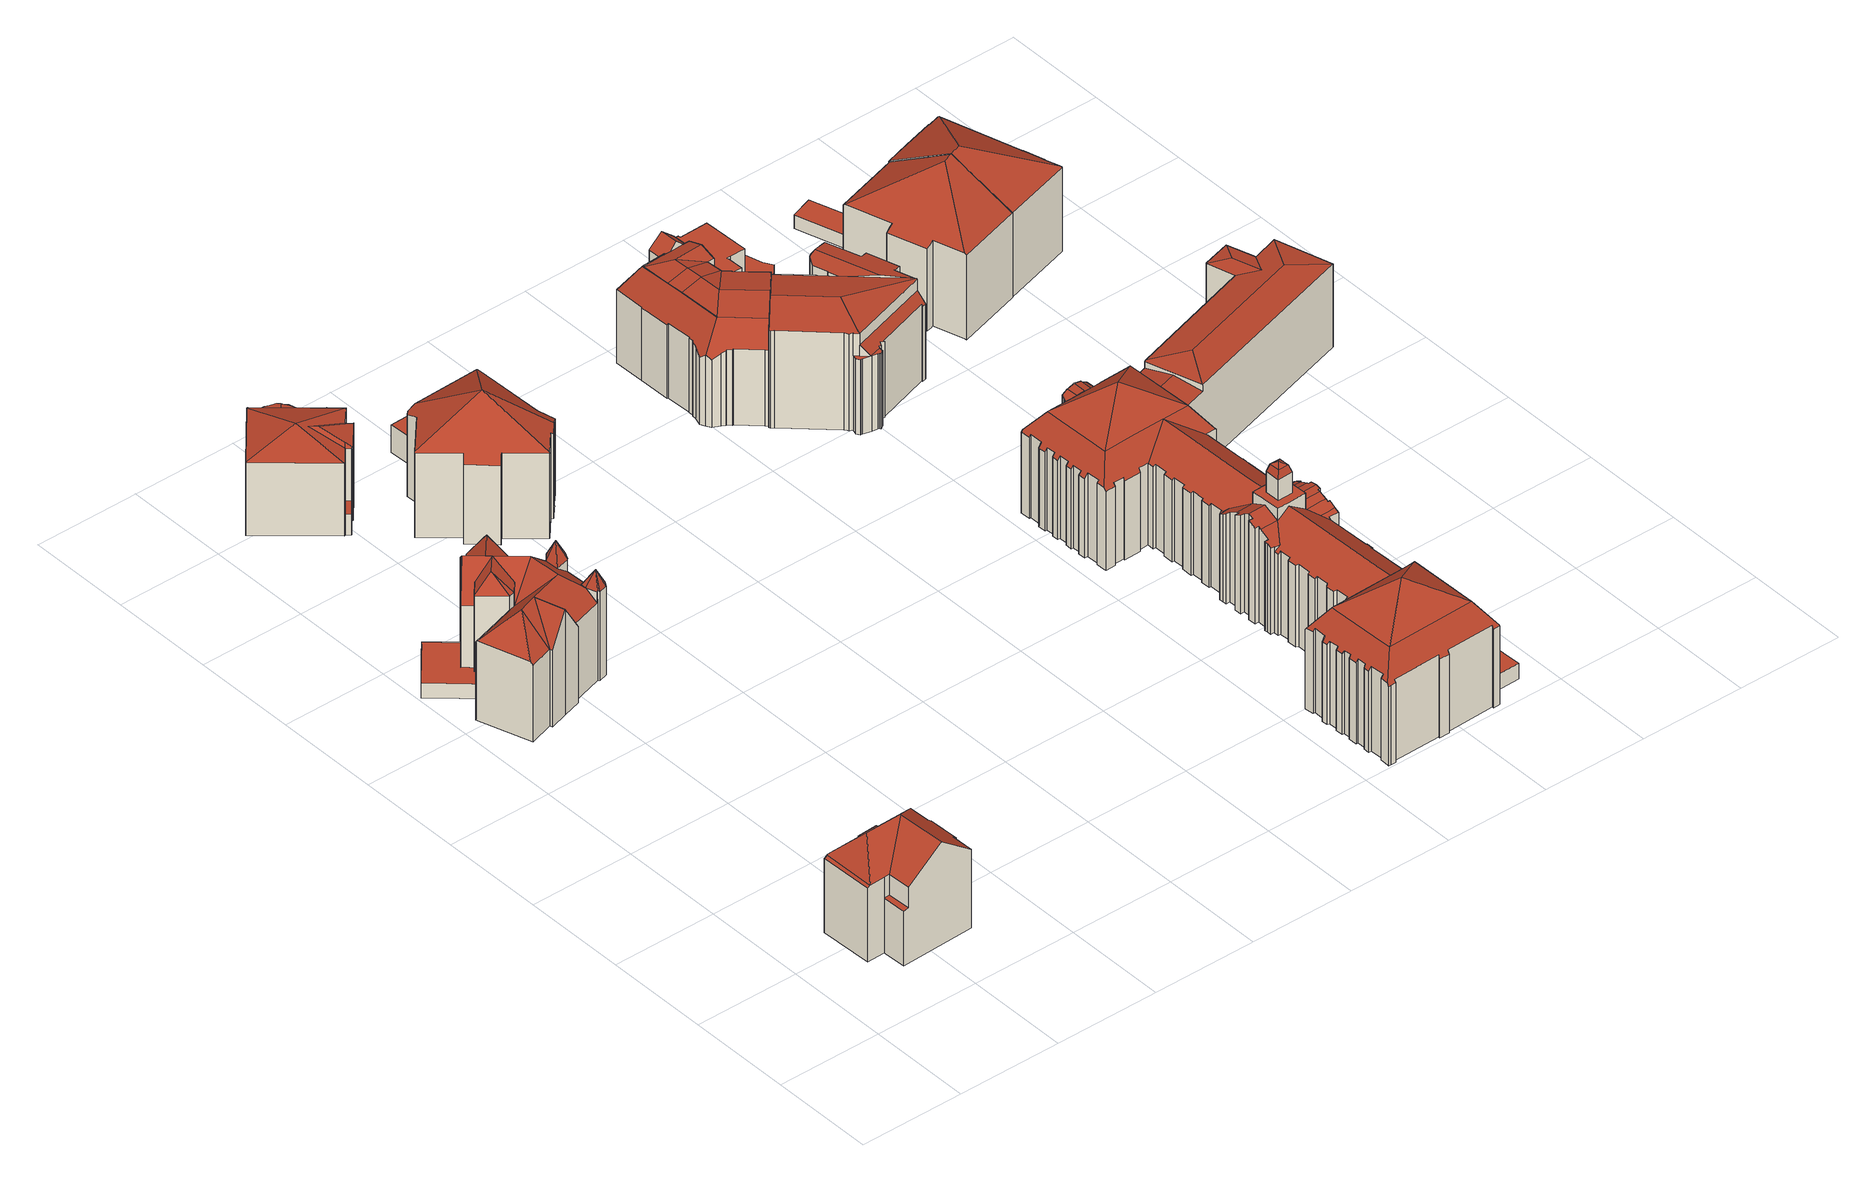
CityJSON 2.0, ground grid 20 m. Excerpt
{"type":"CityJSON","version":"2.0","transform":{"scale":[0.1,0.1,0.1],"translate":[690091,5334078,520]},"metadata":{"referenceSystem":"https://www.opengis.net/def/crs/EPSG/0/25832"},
"CityObjects":{
"building1":{"type":"Building","attributes":{"Gemeindeschluessel":"09162000","HoeheDach":"541.520","HoeheGrund":"521.180","Methode":"2000","NiedrigsteTraufeDesGebaeudes":"532.100","Geometrietyp2DReferenz":"3000","function":"31001_1000","roofType":"3200","measuredHeight":20.34,"storeysAboveGround":3},"geometry":[{"type":"MultiSurface","lod":"2","boundaries":[[[0,1,2,3,4]],[[5,6,7,8]],[[9,10,11,12,13]],[[14,15,11,16]],[[17,18,19,12]],[[20,14,16,21]],[[22,23,24,4,3,25,26,18,17]],[[22,17,12,11,15]],[[27,28,29,30,31,20,21]],[[32,33,2,1]],[[26,34,35,36,19,18]],[[9,13,36,35]],[[30,29,7,6,37,38,23,22]],[[20,31,15,14]],[[12,19,36,13]],[[32,34,26,25,33]],[[8,7,29,28]],[[39,38,37,40]],[[5,8,28,27,10,9,35,34,32,1,0,41,39,40]],[[0,4,24,41]],[[39,41,24,23,38]],[[6,5,40,37]],[[3,2,33,25]],[[30,22,15,31]],[[10,27,21,16,11]]],"semantics":{"surfaces":[{"type":"WallSurface"},{"type":"RoofSurface"},{"type":"GroundSurface"}],"values":[0,0,0,0,1,1,1,1,0,0,0,0,1,0,1,0,0,0,2,0,0,0,1,1,0]}}]},
"building2":{"type":"Building","attributes":{"Gemeindeschluessel":"09162000","HoeheDach":"541.500","HoeheGrund":"520.560","Methode":"2000","NiedrigsteTraufeDesGebaeudes":"523.450","Geometrietyp2DReferenz":"3000","function":"31001_1000","roofType":"3200","measuredHeight":20.94,"storeysAboveGround":3},"geometry":[{"type":"MultiSurface","lod":"2","boundaries":[[[42,43,44,45]],[[46,47,48,49]],[[50,51,52,53]],[[54,55,56,57]],[[58,59,60,61,62]],[[53,52,63,64]],[[65,66,67,68]],[[69,70,71,72]],[[73,74,75,76]],[[77,78,79,80,81]],[[82,83,80,79,84,62]],[[85,86,87,88]],[[89,90,91,92,93,94]],[[95,96,97,98,99]],[[62,61,100]],[[101,102,103,104,105]],[[106,107,108,109]],[[110,83,111]],[[112,93,113]],[[114,66,104]],[[115,116,81,80,83]],[[95,99,47,46]],[[117,118,110,119]],[[120,121,122,123]],[[73,124,125,126,127,74]],[[115,83,110,118]],[[45,44,128,129]],[[130,65,68,131]],[[82,130,131]],[[132,71,70,55,54,133]],[[134,135,50,53,64,136,137,138,78,77,139,117,119,140,72,71,132,141,42,45,129,124,73,76,142,87,86,96,95,46,49,90,89,143,120,123]],[[129,128,125,124]],[[117,139,116,115,118]],[[101,105,65,144,108,107]],[[132,133,145,141]],[[68,67,131]],[[146,122,112]],[[113,93,92]],[[89,94,147,143]],[[134,148,149,135]],[[100,150,151]],[[112,147,94,93]],[[112,121,147]],[[136,152,153,137]],[[122,121,112]],[[152,61,153]],[[85,88,154,155,144,156,98,97]],[[157,91,90,49,48]],[[138,137,153,60,59]],[[131,67,114,56]],[[158,159,111]],[[61,160,150,100]],[[84,58,62]],[[152,63,61]],[[142,76,75,155,154]],[[130,113,92,91,157,144,65]],[[144,155,75,74,127,108]],[[143,147,121,120]],[[153,61,60]],[[77,81,116,139]],[[65,105,104,66]],[[140,161,159,158,69,72]],[[162,112,113]],[[134,123,122,146,163,148]],[[142,154,88,87]],[[54,57,103,102,106,109,126,125,128,44,43,145,133]],[[78,138,59,58,84,79]],[[157,48,47,99,98,156,144]],[[64,63,152,136]],[[109,108,127,126]],[[163,146,112,162]],[[161,110,111,159]],[[148,163,162]],[[141,145,43,42]],[[50,135,149,151,150,160,51]],[[82,62,100,151,149,148,162,113,130]],[[119,110,161,140]],[[114,67,66]],[[86,85,97,96]],[[63,52,51,160,61]],[[57,56,114,104,103]],[[102,101,107,106]],[[82,131,56,55,70,69,158,111,83]]],"semantics":{"surfaces":[{"type":"WallSurface"},{"type":"RoofSurface"},{"type":"GroundSurface"}],"values":[0,0,0,0,1,0,1,0,0,0,1,0,0,0,1,0,0,1,1,1,1,0,0,0,0,1,0,1,1,0,2,0,0,1,0,0,1,0,0,0,0,1,1,0,1,1,1,0,0,0,1,1,0,1,0,1,1,0,1,0,1,0,1,0,0,1,0,1,0,0,1,1,0,0,0,1,0,1,0,1,0,0,1]}}]},
"building3":{"type":"Building","attributes":{"Gemeindeschluessel":"09162000","HoeheDach":"537.650","HoeheGrund":"520.790","Methode":"2000","NiedrigsteTraufeDesGebaeudes":"524.800","Geometrietyp2DReferenz":"3000","function":"31001_9998","roofType":"3500","measuredHeight":16.86,"storeysAboveGround":3},"geometry":[{"type":"MultiSurface","lod":"2","boundaries":[[[164,165,166,167]],[[168,169,164,167,170,171,172,173,174,175,176,177,178,179,180,181,182,183,184,185,186,187,188,189,190,191,192]],[[183,193,194,184]],[[173,195,196,174]],[[189,197,198,190]],[[199,200,201]],[[170,202,203,171]],[[173,172,199,201,195]],[[201,200,196,195]],[[190,198,204,191]],[[188,205,197,189]],[[206,207,208,209,210]],[[174,196,211,212,175]],[[192,191,204,213,214]],[[215,216,217,203]],[[199,217,216,210,209,214,200]],[[184,194,218,185]],[[213,219,220,211,196,200,214]],[[221,176,175,212]],[[222,223,224,225]],[[226,227,228,229,230,231,232,221,212]],[[177,232,231,178]],[[233,234,207,206,235,165]],[[170,167,166,236,237,202]],[[178,231,230,179]],[[202,237,215,203]],[[182,238,193,183]],[[225,224,219,213,204]],[[171,203,217,199,172]],[[186,239,240,187]],[[236,166,165,235,216]],[[168,192,214,209]],[[169,168,209,208,234,233]],[[180,229,228,181]],[[222,225,204,198,197,205]],[[212,211,220,226]],[[188,187,240,223,222,205]],[[226,220,219,224]],[[234,208,207]],[[176,221,232,177]],[[179,230,229,180]],[[237,236,216,215]],[[185,218,239,186]],[[164,169,233,165]],[[182,181,228,227,238]],[[216,235,206,210]],[[226,224,223,240,239,218,194,193,238,227]]],"semantics":{"surfaces":[{"type":"WallSurface"},{"type":"GroundSurface"},{"type":"RoofSurface"}],"values":[0,1,0,0,0,2,0,0,2,0,0,2,0,0,0,2,0,2,0,0,2,0,2,0,0,2,0,0,0,0,2,0,0,0,2,0,0,0,2,0,0,0,0,0,0,2,2]}}]},
"building4":{"type":"Building","attributes":{"Gemeindeschluessel":"09162000","HoeheDach":"543.520","HoeheGrund":"520.620","Methode":"2000","NiedrigsteTraufeDesGebaeudes":"535.541","Geometrietyp2DReferenz":"3000","function":"31001_9998","roofType":"3600","measuredHeight":22.9,"storeysAboveGround":3},"geometry":[{"type":"MultiSurface","lod":"2","boundaries":[[[241,242,243,244]],[[245,246,247,248,249,250]],[[251,252,253,250,249,248,254,255,256,257,258]],[[259,260,261,262]],[[245,250,253,263]],[[264,265,260,259,266,267]],[[268,254,248,247]],[[268,269,270,271,255,254]],[[255,271,272,273,256]],[[256,274,275,261,260,265,264,257]],[[258,257,264,267,276,277]],[[273,278,243,242,279,280,281,282,256]],[[283,284,285,286]],[[275,274,284,283,287,288,262,261]],[[289,280,279,290]],[[256,282,285,284,274]],[[291,251,258,277]],[[290,279,242,241]],[[292,293,294,244,243,278,273,272]],[[244,294,293,292,270,269,268,247,246,245,263,295,291,277,276,267,266,259,262,288,287,283,286,296,297,289,290,241]],[[253,252,251,291,295,263]],[[292,272,271,270]],[[282,281,280,289,297,296,286,285]]],"semantics":{"surfaces":[{"type":"WallSurface"},{"type":"RoofSurface"},{"type":"GroundSurface"}],"values":[0,0,1,0,0,0,0,0,1,1,0,1,0,0,0,1,0,0,0,2,0,0,0]}}]},
"building5":{"type":"Building","attributes":{"Gemeindeschluessel":"09162000","HoeheDach":"526.371","HoeheGrund":"521.000","Methode":"1000","NiedrigsteTraufeDesGebaeudes":"526.371","Geometrietyp2DReferenz":"3000","function":"31001_9998","roofType":"1000","measuredHeight":5.37,"storeysAboveGround":1},"geometry":[{"type":"MultiSurface","lod":"2","boundaries":[[[298,299,300,301]],[[302,303,298,301]],[[301,300,304,302]],[[302,304,305,303]],[[300,299,305,304]],[[303,305,299,298]]],"semantics":{"surfaces":[{"type":"WallSurface"},{"type":"GroundSurface"},{"type":"RoofSurface"}],"values":[0,1,0,0,2,0]}}]},
"building6":{"type":"Building","attributes":{"name":"Theresien-Gymnasium München","Gemeindeschluessel":"09162000","HoeheDach":"547.430","HoeheGrund":"520.340","Methode":"2000","NiedrigsteTraufeDesGebaeudes":"535.526","Geometrietyp2DReferenz":"3000","function":"31001_3020","roofType":"3100","measuredHeight":27.09,"storeysAboveGround":3},"geometry":[{"type":"MultiSurface","lod":"2","boundaries":[[[306,307,308,309,310,311]],[[312,313,314,315]],[[316,317,318]],[[319,320,321,322]],[[323,324,325,326]],[[327,328,329,330,331,332]],[[333,334,335]],[[336,337,338,339,340,341,342,343]],[[344,345,346,347,348,349,350,351,352,353,354,355,356,357,358,359,360,361,362,363,364,365,366,367,316,318]],[[368,369,370,371]],[[372,351,350,373]],[[374,375,376,377]],[[378,379,380,381]],[[382,383,384,385]],[[386,387,361,360,359,388]],[[389,390,391,392]],[[393,394,395,396,397,398,399,400,401,402,403,404,405,406,407,408,409,410,411,412,319,322,413,414,415,368,371,416,417,418,419,420,421,422,423,424,425,426,427,428,429,430,431,387,386,388,432,433,434,435,436,437,438,372,373,439,440,441,442,443,444,445,446,447,448,449,450,451,452,453,454,455,456,457,458,459,328,327,332,378,381,460,461,462,463,464,465,466,467,468,469,470,471,472,473,474,475,476,477,338,337,336,343,478,479,480,481,482,389,392,483,484,485,486,487,488,489,490,491,492,382,385,493,374,377,494,495,496,497,498,499,500,501,502,503,504,312,315,505,506,507,508,509,510,511,512,513,514,515,516,517,518,519,520,521,522,523,524,525,526,527,528,529,530,531,532,533,534,535,536,537,538,539,540,541,542,543,544,545,546,547,548,549,550,551,552,553,554,555,323,326,556,557,558,559,560,561,562,563,564,565,566,311,310,309,567,568,569,570,571,572]],[[474,573,574,475]],[[575,576,577,578]],[[469,579,580,470]],[[406,405,581,582,583,407]],[[403,402,584,585,586,404]],[[587,391,390,588,589,590,591,592,342,341,593,594,595,596]],[[576,597,598]],[[467,599,600,468]],[[428,601,602,429]],[[332,331,379,378]],[[489,603,604,490]],[[480,590,589,481]],[[605,606,607]],[[462,461,608,609,610,611,463]],[[458,612,613,459]],[[464,614,615,465]],[[616,597,617,618]],[[619,620,621,622,623,624,625,626,627,628],[629,630,631,632]],[[479,478,343,342,592,591]],[[633,634,572,571,570,635]],[[636,637,638,639,640,641,642,643]],[[644,645,646,509,508,507]],[[524,523,522,647,648,649]],[[650,651,652,325,324,653,654,607]],[[584,655,656,657,658,659,660,661,662,663,634,633,664,665,585]],[[578,577,616,618]],[[525,666,667,526]],[[516,668,669,517]],[[602,670,362,361,387,431,430,429]],[[385,384,671,493]],[[437,353,352,438]],[[460,672,608,461]],[[416,673,674,417]],[[532,531,530,529,675,676,677,678]],[[527,679,680,528]],[[625,624,623,622,606,605,681,682,683,684,685,626]],[[682,686,687,688,689,690,683]],[[447,691,692,448]],[[432,358,357,433]],[[598,597,616]],[[451,450,693,694,695,452]],[[492,696,383,382]],[[524,649,666,525]],[[512,697,698,513]],[[699,700,701,562,561,560,559,702]],[[482,588,390,389]],[[631,578,618,632]],[[414,703,704,415]],[[401,655,584,402]],[[705,568,567,309,308,706]],[[707,708,521,520,519,709]],[[526,667,679,527]],[[544,639,638,545]],[[594,593,710,333,335,595]],[[494,711,712,495]],[[409,713,714,410]],[[456,715,716,457]],[[322,321,717,413]],[[718,719,720]],[[410,714,721,411]],[[552,722,723,553]],[[568,705,724,569]],[[436,354,353,437]],[[476,725,726,477]],[[727,728,665,729,730]],[[569,724,635,570]],[[445,444,344,318,317,731,446]],[[576,575,617,597]],[[632,618,617,629]],[[455,732,715,456]],[[459,613,329,328]],[[473,733,573,474]],[[646,734,735,697,512,511,510,509]],[[397,659,658,398]],[[367,366,606,622,621,620]],[[692,691,731,317,316,367,694,693,736]],[[449,736,693,450]],[[439,349,348,440]],[[491,490,604,737,696,492]],[[433,357,356,434]],[[396,660,659,397]],[[669,738,709,519,518,517]],[[417,674,739,418]],[[559,558,557,740,741,702]],[[486,742,743,487]],[[562,701,744,563]],[[745,746,595,335,747]],[[404,586,581,405]],[[564,748,749,565]],[[641,640,750,751,752,753,642]],[[424,754,755,425]],[[652,740,557,556,326,325]],[[756,719,718,668,516,515,514]],[[747,757,758,759,760,761,334,738,669,668,718,720,762,763,764,765,766,314,313,767]],[[438,352,351,372]],[[768,753,752,540,539,538,537,769]],[[576,598,577]],[[380,379,331,330,770,771,609,608,672]],[[477,726,339,338]],[[484,483,587,596,772,485]],[[513,698,756,514]],[[499,773,774,500]],[[434,356,355,435]],[[775,776,706,308,307,306,363]],[[472,777,733,473]],[[487,743,778,488]],[[422,421,779,780,781,423]],[[457,716,612,458]],[[493,671,375,374]],[[420,782,779,421]],[[496,495,712,783,784,497]],[[628,627,626,685,785,770]],[[426,786,787,427]],[[612,716,715,788,770,330,329,613]],[[789,653,324,323,555,554,553,723]],[[528,680,675,529]],[[788,367,620,619,628,770]],[[393,663,662,394]],[[548,689,688,549]],[[415,704,369,368]],[[790,767,313,312,504,503]],[[729,776,775,363,791,730]],[[468,600,579,469]],[[699,702,741,740,652,651,650]],[[425,755,786,426]],[[643,685,684]],[[419,418,739,792,782,420]],[[466,793,599,467]],[[535,794,795,536]],[[427,787,601,428]],[[373,350,349,439]],[[683,690,637,636,643,684]],[[400,656,655,401]],[[412,796,320,319]],[[452,695,797,453]],[[497,784,798,498]],[[681,789,723,722,686,682]],[[605,607,654,653,789,681]],[[442,346,345,443]],[[423,781,754,424]],[[500,774,799,501]],[[800,801,785,685,643,642,753,768,769,795,794,802,803,804,593]],[[435,355,354,436]],[[481,589,588,482]],[[752,751,750,542,541,540]],[[549,688,687,550]],[[441,347,346,442]],[[398,658,657,399]],[[548,547,546,545,638,637,690,689]],[[506,805,644,507]],[[664,776,729]],[[722,552,551,550,687,686]],[[762,720,719,756,698,697,735]],[[453,797,806,454]],[[394,662,661,395]],[[521,708,647,522]],[[475,574,725,476]],[[804,803,802,534,533,532,678]],[[498,798,773,499]],[[501,799,807,502]],[[808,306,311,566,565,749]],[[340,339,726,725,574,573,733,777,809,580,579,600,599,793,615,614,611,610,771,770,785,801,800,593,341]],[[463,611,614,464]],[[610,609,771]],[[664,633,635,724,705,706,776]],[[536,795,769,537]],[[563,744,748,564]],[[798,784,783,712,711,376,375,671,384,383,696,737,604,603,778,743,742,772,596,595,746,745,747,767,790,807,799,774,773]],[[443,345,344,444]],[[485,772,742,486]],[[395,661,660,396]],[[502,807,790,503]],[[630,575,578,631]],[[577,598,616]],[[534,802,794,535]],[[765,764,645,644,805,810]],[[629,617,575,630]],[[763,762,735,734]],[[804,678,677,676,333,710,593]],[[470,580,809,471]],[[377,376,711,494]],[[797,695,694,367,788,715,732,806]],[[314,766,810,805,506,505,315]],[[333,676,675,680,679,667,666,649,648,647,708,707,709,738,334]],[[411,721,796,412]],[[388,359,358,432]],[[544,543,542,750,640,639]],[[408,811,713,409]],[[664,729,665]],[[392,391,587,483]],[[371,370,673,416]],[[335,334,761,760,759,758,757,747]],[[440,348,347,441]],[[448,692,736,449]],[[454,806,732,455]],[[479,591,590,480]],[[673,370,369,704,703,717,321,320,796,721,714,713,811,583,582,581,586,585,665,728,727,730,780,779,782,792,739,674]],[[572,634,663,393]],[[365,364,363,306,808,749,748,744,701,700,699,650,607,606,366]],[[381,380,672,460]],[[407,583,811,408]],[[488,778,603,489]],[[765,810,766]],[[471,809,777,472]],[[413,717,703,414]],[[780,730,791,363,362,670,602,601,787,786,755,754,781]],[[399,657,656,400]],[[446,731,691,447]],[[764,763,734,646,645]],[[465,615,793,466]]],"semantics":{"surfaces":[{"type":"WallSurface"},{"type":"RoofSurface"},{"type":"GroundSurface"}],"values":[0,0,0,0,0,0,1,0,1,0,0,0,0,0,0,0,2,0,1,0,0,0,1,1,0,0,0,0,0,0,0,0,0,1,1,0,0,1,0,0,1,1,1,0,0,0,0,0,0,0,0,0,0,1,0,0,1,0,0,0,0,0,0,0,0,0,0,0,0,0,1,0,0,0,0,0,0,0,0,0,0,1,0,0,1,0,0,0,0,0,0,0,1,0,0,0,0,0,0,0,0,0,0,1,0,0,1,0,0,0,1,0,0,1,1,0,0,0,0,0,1,0,0,0,0,0,0,0,0,0,1,0,0,0,0,0,0,0,1,0,1,0,0,0,0,0,0,0,1,0,0,0,0,1,1,0,0,0,1,0,0,0,0,0,0,0,0,1,0,1,0,0,0,0,0,0,0,0,1,0,0,1,0,0,1,0,0,0,0,0,1,0,1,0,1,1,0,0,1,0,1,0,0,0,0,1,0,0,1,0,0,0,0,1,0,1,0,0,0,0,0,0,1,0,0,1,0]}}]},
"building7":{"type":"Building","attributes":{"Gemeindeschluessel":"09162000","HoeheDach":"541.279","HoeheGrund":"520.703","Methode":"2000","NiedrigsteTraufeDesGebaeudes":"533.986","Geometrietyp2DReferenz":"3000","function":"31001_1000","roofType":"3100","measuredHeight":20.58,"storeysAboveGround":3},"geometry":[{"type":"MultiSurface","lod":"2","boundaries":[[[812,813,814,815]],[[816,817,818,819]],[[820,821,822,823]],[[824,825,826,827]],[[828,829,830,831]],[[832,833,834,835]],[[836,837,838,839]],[[840,841,842]],[[843,844,845,846]],[[845,847,848,849,850,846]],[[851,852,840,835]],[[849,848,853]],[[854,855,856,857]],[[823,832,842,858]],[[859,860,861,862]],[[863,864,865,866]],[[830,829,867,865,864,868,818,817,869,834,870,871]],[[872,873,874,821,875,849,853]],[[865,867,876,866]],[[823,822,833,832]],[[877,878,814,813,879,880,881,882,883,884,836,839,885,886]],[[887,888,889,890]],[[861,888,887,862]],[[839,838,841,885]],[[854,891,877,886,892,855]],[[893,894,895,896]],[[897,879,813,812]],[[835,840,842,832]],[[849,875,898,850]],[[826,899,827]],[[827,899,874,900]],[[835,834,869,851]],[[885,841,892,886]],[[901,884,883,902]],[[891,854,857,816,819,863,866,876,828,831,903,859,862,887,890,893,896,904,905,824,827,900,906,907,908,909,910,897,812,815,911]],[[858,838,912]],[[909,908,882,881]],[[907,872,853,848,847,902,883,882,908]],[[872,907,906,873]],[[843,913,901]],[[845,844,843,901,902,847]],[[904,914,915,905]],[[909,881,880,910]],[[898,875,821,820]],[[836,884,901,913,916,837]],[[912,916,913,843,846,898,820]],[[842,841,838,858]],[[905,915,825,824]],[[818,868,819]],[[834,833,822,821,874,899,826,825,915,914,895,894,889,888,861,860,870]],[[816,857,856,852,851,869,817]],[[891,911,878,877]],[[823,858,912,820]],[[859,903,871,870,860]],[[906,900,874,873]],[[815,814,878,911]],[[850,898,846]],[[819,868,864,863]],[[912,838,837,916]],[[830,871,903,831]],[[876,867,829,828]],[[889,894,893,890]],[[896,895,914,904]],[[852,856,855,892,841,840]],[[910,880,879,897]]],"semantics":{"surfaces":[{"type":"WallSurface"},{"type":"RoofSurface"},{"type":"GroundSurface"}],"values":[0,0,0,0,0,0,0,1,0,1,1,0,0,1,0,0,1,1,0,0,1,0,0,0,0,0,0,1,0,0,0,0,0,0,2,1,0,0,0,0,1,0,0,0,0,1,1,0,0,1,0,0,1,0,0,0,0,0,1,0,0,0,0,1,0]}}]},
"building8":{"type":"Building","attributes":{"Gemeindeschluessel":"09162000","HoeheDach":"524.150","HoeheGrund":"520.928","Methode":"2000","NiedrigsteTraufeDesGebaeudes":"523.952","Geometrietyp2DReferenz":"3000","function":"31001_3020","roofType":"3100","measuredHeight":3.22},"geometry":[{"type":"MultiSurface","lod":"2","boundaries":[[[917,918,919,920,921,922,923]],[[924,925,926,927]],[[927,928,929,930,931,932,924]],[[923,922,926,925]],[[930,919,918,931]],[[928,921,920,929]],[[929,920,919,930]],[[927,926,922,921,928]],[[932,917,923,925,924]],[[931,918,917,932]]],"semantics":{"surfaces":[{"type":"RoofSurface"},{"type":"WallSurface"},{"type":"GroundSurface"}],"values":[0,1,2,0,1,1,1,1,1,1]}}]},
"building9":{"type":"Building","attributes":{"Gemeindeschluessel":"09162000","HoeheDach":"541.120","HoeheGrund":"520.430","Methode":"2000","NiedrigsteTraufeDesGebaeudes":"535.270","Geometrietyp2DReferenz":"3000","function":"31001_1000","roofType":"3200","measuredHeight":20.69,"storeysAboveGround":5},"geometry":[{"type":"MultiSurface","lod":"2","boundaries":[[[933,934,935,936]],[[937,938,939,940]],[[941,942,943,944]],[[945,946,947,948,949,950,951,952,953,954,955,956]],[[957,958,959,960]],[[961,962,963,964]],[[936,935,965,966]],[[967,968,969]],[[970,971,972,973,974,975]],[[976,977,962,961]],[[978,979,980]],[[981,982,983,984]],[[985,951,950,986]],[[987,988,989,990]],[[991,984,983,992,993,994,995]],[[980,979,996,997,998]],[[990,989,999,1000]],[[973,972,1001,1002]],[[964,963,1003,1004]],[[978,1005,1006,1007,1008,1009,999,989,988,1010,1011,979]],[[1005,938,937,1012,1013,1006]],[[934,1003,963,962,977,959,958,939,938,1005,978,980,998,965,935]],[[1014,1015,1016,1017,1018,1019]],[[1020,1021,1022,996]],[[1023,1019,1018,1024,1025,1026]],[[1027,955,954,1028]],[[943,956,955,1027,1029,944]],[[940,939,958,957]],[[1022,1021,947,946,1030,1031,1032,1033,1001,972,971]],[[953,952,951,985,1034,1035]],[[1036,1037,970,975]],[[1038,1007,1006,1013]],[[1033,1039,991,995,1040,1002,1001]],[[1041,1042,1043,1044,1045,1046,987,990,1000,1047,1048,1038,1013,1012,937,940,957,960,976,961,964,1004,933,936,966,1049,1015,1014,1019,1023,1026,969,1036,975,974,973,1002,1040,995,994,993,1050,941,944,1029,1027,1028,1035,1034,985,986]],[[965,998,997,1016,1015,1049,966]],[[947,1021,1020,1011,1010,1046,1045,1044,1043,1042,948]],[[969,968,1037,1036]],[[1004,1003,934,933]],[[1037,968,967,1025,1024,1018,1017,1016,997,996,1022,971,970]],[[1032,1031,982,981,1039,1033]],[[1028,954,953,1035]],[[1047,1009,1008,1048]],[[981,984,991,1039]],[[1026,1025,967,969]],[[1000,999,1009,1047]],[[1042,1041,986,950,949,948]],[[1048,1008,1007,1038]],[[960,959,977,976]],[[1046,1010,988,987]],[[992,983,982,1031,945,956,943,942,1051]],[[1030,946,945,1031]],[[1050,1051,942,941]],[[1011,1020,996,979]],[[993,992,1051,1050]]],"semantics":{"surfaces":[{"type":"WallSurface"},{"type":"RoofSurface"},{"type":"GroundSurface"}],"values":[0,0,0,1,0,0,0,0,0,0,0,0,0,0,0,0,0,0,0,1,0,1,0,1,0,0,0,0,1,0,0,0,0,2,0,0,0,0,1,0,0,0,1,0,0,0,0,0,0,1,0,0,0,0]}}]},
"building10":{"type":"Building","attributes":{"Gemeindeschluessel":"09162000","HoeheDach":"525.175","HoeheGrund":"520.670","Methode":"1000","NiedrigsteTraufeDesGebaeudes":"523.722","Geometrietyp2DReferenz":"3000","function":"31001_2000","roofType":"2100","measuredHeight":4.5},"geometry":[{"type":"MultiSurface","lod":"2","boundaries":[[[1052,1053,1054,1055]],[[1056,1057,1058,1052,1055]],[[1054,1053,1059,1060,1061]],[[1057,1060,1059,1058]],[[1055,1054,1061,1056]],[[1056,1061,1060,1057]],[[1058,1059,1053,1052]]],"semantics":{"surfaces":[{"type":"WallSurface"},{"type":"GroundSurface"},{"type":"RoofSurface"}],"values":[0,1,2,0,0,0,0]}}]},
"building11":{"type":"Building","attributes":{"Gemeindeschluessel":"09162000","HoeheDach":"543.860","HoeheGrund":"520.620","Methode":"2000","NiedrigsteTraufeDesGebaeudes":"536.711","Geometrietyp2DReferenz":"3000","function":"31001_1000","roofType":"3200","measuredHeight":23.24,"storeysAboveGround":3},"geometry":[{"type":"MultiSurface","lod":"2","boundaries":[[[1062,1063,1064,1065,1066,1067]],[[1068,1069,1070,1071,1072,1073]],[[1074,1075,1076,1077]],[[1078,1079,1080,1081]],[[1065,1082,1083,1084,1080,1079,1066]],[[1081,1080,1084,1085]],[[1086,1087,1064,1063,1088,1089]],[[1090,1091,1070,1069,1068,1089,1088,1063,1062,1067,1078,1081,1085,1092,1074,1077,1093]],[[1077,1076,1094,1093]],[[1093,1094,1095,1090]],[[1091,1090,1095,1096,1071,1070]],[[1068,1073,1086,1089]],[[1064,1087,1086,1073,1072,1071,1096,1082,1065]],[[1095,1094,1076,1075,1083,1082,1096]],[[1067,1066,1079,1078]],[[1075,1074,1092,1085,1084,1083]]],"semantics":{"surfaces":[{"type":"WallSurface"},{"type":"RoofSurface"},{"type":"GroundSurface"}],"values":[0,0,0,0,1,0,0,2,0,0,0,0,1,1,0,0]}}]},
"building12":{"type":"Building","attributes":{"Gemeindeschluessel":"09162000","HoeheDach":"537.710","HoeheGrund":"520.361","Methode":"2000","NiedrigsteTraufeDesGebaeudes":"535.489","Geometrietyp2DReferenz":"3000","function":"31001_3020","roofType":"3200","measuredHeight":17.35,"storeysAboveGround":4},"geometry":[{"type":"MultiSurface","lod":"2","boundaries":[[[1097,1098,1099,1100,708]],[[1097,1101,1102,1103,1104,1105,1106,1098]],[[1107,1108,1109,1110]],[[1110,1109,1111,1112]],[[1113,1114,1115]],[[1107,1101,1097,708,1116,1117,1118]],[[1119,1120,1113,1115]],[[1121,1120,1119,1118,1117]],[[1105,1114,1113,1106]],[[1104,1103,1111,1122,1123]],[[1102,1101,1107,1110,1112]],[[1119,1115,1114,1123,1122,1108,1107,1118]],[[1102,1112,1111,1103]],[[1106,1113,1120,1121,1124,1099,1098]],[[1105,1104,1123,1114]],[[1100,1125,1116,708]],[[1121,1117,1116,1125,1124]],[[1099,1124,1125,1100]],[[1108,1122,1111,1109]]],"semantics":{"surfaces":[{"type":"WallSurface"},{"type":"GroundSurface"},{"type":"RoofSurface"}],"values":[0,1,2,2,2,0,2,2,0,0,0,2,0,0,0,2,0,2,2]}}]},
"building13":{"type":"Building","attributes":{"Gemeindeschluessel":"09162000","HoeheDach":"523.424","HoeheGrund":"520.710","Methode":"1000","NiedrigsteTraufeDesGebaeudes":"523.424","Geometrietyp2DReferenz":"3000","function":"51009_1610","roofType":"1000","measuredHeight":2.71},"geometry":[{"type":"MultiSurface","lod":"2","boundaries":[[[1126,1127,1128,1129]],[[1130,1131,1132,1133]],[[1127,1132,1131,1128]],[[1126,1133,1132,1127]],[[1128,1131,1130,1129]],[[1129,1130,1133,1126]]],"semantics":{"surfaces":[{"type":"GroundSurface"},{"type":"RoofSurface"},{"type":"WallSurface"}],"values":[0,1,2,2,2,2]}}]},
"building14":{"type":"Building","attributes":{"Gemeindeschluessel":"09162000","HoeheDach":"544.000","HoeheGrund":"520.670","Methode":"2000","NiedrigsteTraufeDesGebaeudes":"523.341","Geometrietyp2DReferenz":"3000","function":"31001_9998","roofType":"3200","measuredHeight":23.33,"storeysAboveGround":6},"geometry":[{"type":"MultiSurface","lod":"2","boundaries":[[[1134,1135,1136,1137]],[[1138,1139,1135,1134]],[[1140,1141,1142,1143,1144]],[[1145,1146,1075,1147,1148,1149]],[[1150,1151,1152,1153]],[[1154,1155,1094,1156]],[[1157,1158,1159,1160]],[[1161,1162,1158,1157]],[[1150,1163,1164,1165,1166,1167,1151]],[[1144,1143,1165,1164]],[[1135,1139,1148,1147,1168,1169,1152,1151,1167,1141,1136]],[[1170,1171,1159,1158,1162,1169,1168]],[[1149,1148,1139,1138]],[[1142,1166,1165,1143]],[[1160,1159,1171,1172]],[[1137,1136,1141,1140]],[[1173,1174,1075,1146]],[[1156,1094,1174,1173]],[[1170,1155,1154,1175,1172,1171]],[[1156,1173,1146,1145,1149,1138,1134,1137,1140,1144,1164,1163,1150,1153,1176,1161,1157,1160,1172,1175,1154]],[[1075,1174,1094,1155,1170,1168,1147]],[[1162,1161,1176,1153,1152,1169]],[[1142,1141,1167,1166]]],"semantics":{"surfaces":[{"type":"WallSurface"},{"type":"RoofSurface"},{"type":"GroundSurface"}],"values":[0,0,0,0,0,0,0,0,0,0,1,1,0,1,0,0,0,0,0,2,1,0,0]}}]}
},
"vertices":[
[211,247,12],[211,253,12],[211,253,160],[211,248,162],[211,247,163],[284,145,12],[284,145,163],[277,145,168],[277,145,12],[99,141,12],[134,142,12],[134,142,162],[104,141,162],[99,141,158],[145,143,121],[145,143,162],[134,142,121],[142,194,215],[102,243,163],[102,243,162],[147,98,121],[135,97,121],[213,196,215],[274,244,168],[274,249,163],[172,246,162],[172,246,163],[135,97,12],[279,103,12],[279,103,168],[217,101,215],[147,98,162],[172,251,12],[172,251,160],[172,246,12],[96,243,12],[96,243,158],[282,204,163],[275,204,168],[275,204,12],[282,204,12],[274,249,12],
[31,1143,6],[31,1143,35],[55,1171,35],[55,1171,6],[207,1132,6],[207,1132,167],[204,1128,166],[204,1128,6],[263,992,6],[263,992,185],[265,991,182],[265,991,6],[93,1033,35],[93,1033,158],[129,1044,158],[129,1044,35],[243,967,182],[244,967,184],[244,967,185],[251,980,215],[236,987,182],[269,978,182],[269,978,6],[149,1111,215],[123,1082,215],[141,1048,185],[158,1067,185],[34,1014,160],[94,1032,160],[94,1032,6],[34,1014,6],[120,1151,6],[120,1151,203],[137,1169,177],[137,1169,6],[184,943,6],[182,949,6],[182,949,159],[182,948,158],[184,943,158],[198,1008,215],[132,989,215],[243,967,160],[154,1180,175],[154,1180,6],[149,1175,6],[149,1175,175],[247,1091,6],[244,1093,6],[244,1093,163],[245,1093,163],[245,1093,182],[247,1091,187],[200,1138,6],[174,1161,6],[174,1161,210],[178,1158,215],[200,1138,178],[236,998,182],[94,1089,158],[94,1089,35],[87,1081,35],[87,1081,185],[111,1108,185],[78,1103,35],[78,1103,158],[113,1142,215],[113,1142,35],[112,927,158],[97,978,215],[251,1077,215],[233,1079,182],[129,1044,185],[149,933,215],[149,933,214],[114,922,6],[114,922,158],[112,927,6],[267,1083,6],[267,1083,182],[269,1075,182],[269,1075,6],[73,1192,6],[73,1192,35],[119,1152,35],[119,1152,203],[69,1187,35],[69,1187,6],[195,1071,215],[141,1048,158],[5,1112,6],[5,1112,35],[260,1060,6],[263,996,6],[263,969,6],[247,965,6],[244,967,6],[149,933,6],[66,913,6],[25,1136,6],[146,1179,6],[250,1094,6],[142,1118,215],[25,1136,35],[261,1060,183],[250,1094,182],[260,1060,159],[263,996,159],[263,995,182],[263,995,159],[263,969,182],[247,965,182],[146,1179,169],[142,1174,169],[177,1157,215],[206,1126,163],[35,1011,164],[64,918,164],[263,995,184],[66,913,158],[234,1054,182],[260,1060,182],
[213,1523,8],[213,1523,153],[211,1524,153],[211,1524,8],[244,1579,8],[254,1570,8],[188,1497,8],[180,1504,8],[178,1502,8],[60,1603,8],[152,1709,8],[153,1708,8],[177,1737,8],[187,1736,8],[196,1734,8],[206,1731,8],[214,1727,8],[223,1722,8],[230,1715,8],[237,1708,8],[242,1700,8],[247,1690,8],[251,1680,8],[253,1670,8],[254,1659,8],[253,1648,8],[251,1638,8],[247,1628,8],[270,1608,8],[237,1708,116],[242,1700,114],[60,1603,152],[152,1709,152],[253,1648,72],[251,1638,72],[178,1502,152],[165,1606,176],[60,1603,153],[188,1497,48],[180,1504,48],[247,1628,72],[254,1659,72],[192,1582,170],[240,1573,157],[244,1578,153],[244,1579,153],[180,1593,170],[153,1708,153],[153,1708,110],[247,1628,153],[270,1608,152],[203,1531,48],[203,1531,152],[180,1504,152],[247,1690,112],[231,1641,152],[192,1675,152],[177,1737,110],[253,1667,72],[253,1667,109],[231,1641,109],[231,1641,72],[192,1675,118],[228,1717,118],[223,1722,117],[214,1727,115],[206,1731,114],[196,1734,112],[187,1736,111],[254,1570,153],[253,1570,153],[208,1537,157],[211,1524,152],[211,1524,48],[230,1715,117],[251,1680,111],[253,1670,109],
[500,1373,6],[500,1373,155],[482,1354,169],[482,1354,6],[351,1328,6],[361,1339,6],[363,1341,6],[363,1341,175],[361,1339,173],[351,1328,163],[318,1380,175],[317,1378,173],[308,1368,164],[420,1292,176],[421,1293,176],[394,1424,235],[261,1431,175],[260,1430,174],[319,1518,6],[319,1518,167],[326,1525,167],[326,1525,6],[308,1368,6],[320,1496,175],[320,1502,173],[320,1502,6],[320,1496,6],[420,1292,6],[421,1293,6],[454,1330,6],[454,1330,176],[458,1327,173],[477,1348,173],[342,1526,174],[341,1526,173],[261,1431,6],[260,1430,6],[478,1348,173],[479,1392,171],[475,1530,171],[473,1530,173],[472,1530,174],[373,1527,6],[373,1527,174],[470,1530,174],[470,1530,6],[342,1526,6],[341,1526,6],[475,1530,6],[479,1392,6],[318,1380,6],[458,1327,6],[477,1348,6],[478,1348,6],[317,1378,6],[472,1530,6],[473,1530,6],
[468,1619,10],[468,1619,64],[470,1530,64],[470,1530,10],[373,1527,10],[369,1616,10],[373,1527,64],[369,1616,64],
[1261,207,161],[1263,207,161],[1279,208,161],[1279,208,3],[1263,207,3],[1261,207,3],[1044,868,3],[1044,868,167],[1044,864,172],[1044,864,3],[1145,379,172],[1134,379,172],[1134,379,164],[1048,97,3],[1048,97,163],[1052,98,169],[1052,98,3],[1270,411,3],[1270,411,176],[1274,411,176],[1274,411,3],[1132,469,3],[1132,463,3],[1132,463,192],[1132,469,189],[1131,484,181],[1131,484,3],[1236,709,206],[1232,845,206],[1147,774,259],[1127,677,3],[1127,672,3],[1127,665,3],[1127,665,165],[1127,672,165],[1127,677,165],[1127,678,166],[1127,678,3],[1134,370,164],[1139,370,168],[1140,348,168],[1135,347,165],[1136,330,165],[1140,328,167],[1140,301,167],[1137,301,165],[1137,284,165],[1141,284,168],[1142,261,168],[1138,257,165],[1138,241,165],[1142,237,168],[1143,213,168],[1139,213,165],[1139,205,165],[1140,202,165],[1137,202,163],[1198,175,206],[1197,207,206],[1193,380,206],[1192,412,206],[1168,412,189],[1051,127,3],[1051,127,168],[1050,146,167],[1050,146,3],[1137,301,3],[1140,301,3],[1033,779,3],[1033,779,167],[1028,779,159],[1028,779,3],[1124,484,3],[1124,484,181],[1123,491,177],[1123,491,3],[1029,748,3],[1029,748,160],[1029,760,160],[1029,760,3],[1139,205,3],[1140,202,3],[1139,213,3],[1054,675,3],[1054,675,165],[1054,671,160],[1054,671,3],[1272,11,3],[1272,15,3],[1178,12,3],[1178,8,3],[1159,8,3],[1159,11,3],[1066,9,3],[1066,5,3],[1056,5,3],[1052,5,3],[1052,8,3],[1052,24,3],[1056,24,3],[1055,50,3],[1055,51,3],[1050,51,3],[1050,63,3],[1053,64,3],[1053,81,3],[1049,81,3],[1052,113,3],[1048,113,3],[1047,127,3],[1046,147,3],[1045,158,3],[1051,159,3],[1051,160,3],[1051,183,3],[1047,183,3],[1046,198,3],[1046,201,3],[1065,202,3],[1065,200,3],[1086,200,3],[1086,202,3],[1120,203,3],[1120,201,3],[1131,202,3],[1137,202,3],[1143,213,3],[1142,237,3],[1138,241,3],[1138,257,3],[1142,261,3],[1141,284,3],[1137,284,3],[1140,328,3],[1136,330,3],[1135,347,3],[1140,348,3],[1139,370,3],[1134,370,3],[1134,379,3],[1134,380,3],[1127,380,3],[1127,388,3],[1126,393,3],[1133,393,3],[1133,411,3],[1133,416,3],[1126,416,3],[1125,431,3],[1133,431,3],[1132,440,3],[1132,450,3],[1125,450,3],[1124,463,3],[1123,499,3],[1131,499,3],[1131,500,3],[1131,508,3],[1135,508,3],[1134,533,3],[1130,533,3],[1130,551,3],[1134,552,3],[1133,575,3],[1129,575,3],[1129,596,3],[1133,596,3],[1132,620,3],[1128,620,3],[1128,640,3],[1132,640,3],[1132,665,3],[1118,677,3],[1107,677,3],[1107,673,3],[1075,672,3],[1075,675,3],[1035,670,3],[1034,674,3],[1034,691,3],[1037,691,3],[1036,716,3],[1030,716,3],[1029,730,3],[1034,730,3],[1034,731,3],[1033,748,3],[1033,760,3],[1028,792,3],[1032,792,3],[1031,806,3],[1031,809,3],[1027,809,3],[1027,824,3],[1032,824,3],[1032,849,3],[1029,849,3],[1028,868,3],[1031,868,3],[1115,867,3],[1116,867,3],[1119,876,3],[1129,876,3],[1132,876,3],[1144,877,3],[1158,877,3],[1161,877,3],[1171,878,3],[1171,869,3],[1172,869,3],[1249,871,3],[1249,875,3],[1259,875,3],[1262,875,3],[1264,872,3],[1266,870,3],[1269,757,3],[1267,756,3],[1265,756,3],[1266,744,3],[1263,742,3],[1263,700,3],[1267,700,3],[1268,679,3],[1267,679,3],[1249,679,3],[1248,678,3],[1248,676,3],[1250,598,3],[1252,595,3],[1252,582,3],[1251,580,3],[1252,503,3],[1252,499,3],[1252,498,3],[1257,498,3],[1271,499,3],[1272,489,3],[1272,479,3],[1268,479,3],[1268,473,3],[1268,458,3],[1268,455,3],[1273,455,3],[1273,445,3],[1273,443,3],[1273,433,3],[1269,433,3],[1269,429,3],[1270,415,3],[1274,399,3],[1275,391,3],[1260,391,3],[1256,391,3],[1256,387,3],[1256,382,3],[1258,305,3],[1261,305,3],[1261,292,3],[1258,291,3],[1261,209,3],[1279,207,3],[1281,135,3],[1283,83,3],[1285,35,3],[1285,13,3],[1285,12,3],[1128,620,165],[1128,640,165],[1211,428,254],[1207,432,268],[1187,432,268],[1182,427,254],[1133,575,167],[1129,575,165],[1056,24,172],[1055,50,171],[1055,51,171],[1052,5,159],[1052,8,165],[1052,24,165],[1035,670,160],[1075,675,165],[1075,672,160],[1107,673,160],[1107,677,166],[1118,677,166],[1184,708,206],[1117,706,206],[1062,704,206],[1034,674,165],[1206,452,268],[1196,442,274],[1130,551,165],[1134,552,167],[1120,203,160],[1120,201,163],[1029,730,160],[1034,730,166],[1227,414,179],[1227,414,181],[1230,414,179],[1131,499,173],[1131,500,173],[1131,500,165],[1131,508,164],[1125,450,198],[1124,463,192],[1135,508,168],[1134,533,168],[1186,452,268],[1210,456,254],[1182,456,254],[1167,441,213],[1168,412,213],[1192,412,213],[1227,414,213],[1226,428,213],[1226,442,213],[1225,457,212],[1225,472,212],[1190,471,212],[1166,470,212],[1210,456,212],[1211,428,213],[1182,427,213],[1182,456,212],[1285,13,160],[1285,12,159],[1285,35,161],[1257,473,179],[1268,473,179],[1268,479,175],[1272,479,175],[1272,489,169],[1257,488,169],[1243,488,169],[1229,472,179],[1119,876,187],[1129,876,194],[1132,876,194],[1269,757,156],[1267,756,158],[1265,756,161],[1245,398,169],[1259,398,169],[1274,399,169],[1270,415,179],[1259,415,179],[1056,5,160],[1066,5,160],[1066,9,165],[1159,11,165],[1159,8,159],[1178,8,159],[1178,12,165],[1272,15,165],[1272,11,159],[1253,42,206],[1080,36,206],[1266,744,161],[1263,742,165],[1249,871,172],[1249,875,167],[1131,202,163],[1033,760,167],[1123,499,173],[1046,147,161],[1045,158,161],[1268,679,161],[1267,679,162],[1249,679,162],[1248,678,162],[1263,700,167],[1267,700,161],[1226,428,186],[1226,442,189],[1225,457,186],[1225,472,179],[1225,472,182],[1273,443,189],[1273,445,189],[1273,455,187],[1268,455,187],[1268,458,186],[1127,380,173],[1127,388,177],[1133,393,180],[1133,411,189],[1133,416,192],[1033,748,166],[1161,877,191],[1171,878,185],[1256,387,161],[1256,382,161],[1258,305,161],[1256,391,164],[1048,113,163],[1047,127,163],[1281,135,163],[1279,207,163],[1264,872,158],[1266,870,155],[1262,875,162],[1219,709,206],[1028,792,160],[1032,792,166],[1050,63,164],[1053,64,169],[1132,440,203],[1132,450,198],[1052,113,168],[1172,869,172],[1172,869,184],[1173,860,184],[1053,81,169],[1273,433,187],[1269,433,187],[1283,83,161],[1132,640,168],[1132,665,168],[1076,161,206],[1079,50,206],[1165,107,259],[1076,171,206],[1134,380,173],[1133,431,199],[1132,620,168],[1144,877,197],[1158,877,194],[1126,393,180],[1034,731,166],[1259,875,167],[1051,159,170],[1275,391,164],[1260,391,164],[1037,691,169],[1036,716,169],[1261,305,159],[1059,807,206],[1061,732,206],[1058,839,207],[1261,292,159],[1258,291,161],[1271,499,162],[1257,498,162],[1252,498,162],[1252,499,162],[1065,202,160],[1065,200,163],[1171,869,185],[1116,841,206],[1130,842,206],[1145,842,206],[1159,842,206],[1173,843,206],[1159,852,194],[1144,849,197],[1130,851,194],[1116,858,184],[1115,867,172],[1031,868,167],[1252,503,162],[1251,580,161],[1166,470,189],[1143,500,173],[1034,691,165],[1027,824,159],[1032,824,168],[1233,176,206],[1250,177,206],[1133,596,168],[1030,716,160],[1047,183,165],[1046,198,164],[1046,201,160],[1051,183,170],[1031,806,166],[1031,809,166],[1190,471,206],[1086,200,163],[1086,202,160],[1167,441,203],[1269,429,186],[1028,868,164],[1131,173,206],[1051,160,170],[1130,533,165],[1252,595,160],[1252,582,160],[1049,81,163],[1126,416,192],[1027,809,159],[1032,849,168],[1185,674,206],[1189,501,206],[1250,598,161],[1248,676,161],[1248,678,161],[1116,867,185],[1125,431,199],[1029,849,164],[1261,209,161],[1129,596,165],[1115,867,184],[1050,51,163],
[951,1482,7],[951,1482,185],[945,1482,185],[945,1482,7],[866,1288,7],[866,1288,157],[862,1292,157],[862,1292,7],[816,1535,201],[816,1535,203],[818,1477,203],[818,1477,201],[790,1444,7],[790,1444,152],[789,1505,151],[789,1505,7],[816,1332,7],[816,1332,155],[809,1336,151],[809,1336,7],[819,1445,201],[819,1445,203],[821,1360,203],[821,1360,201],[915,1479,185],[915,1479,201],[902,1479,201],[902,1479,185],[862,1404,211],[904,1448,201],[861,1446,211],[901,1538,201],[901,1538,202],[888,1538,213],[875,1537,201],[887,1573,213],[861,1572,190],[862,1545,190],[862,1537,190],[881,1305,201],[922,1350,211],[861,1572,143],[916,1436,7],[916,1436,201],[961,1395,201],[961,1395,7],[860,1478,211],[790,1352,7],[790,1352,147],[786,1361,140],[786,1361,7],[825,1326,7],[825,1326,158],[824,1326,157],[824,1326,7],[817,1333,157],[862,1292,158],[881,1305,203],[791,1351,148],[795,1343,141],[848,1572,143],[848,1566,152],[788,1565,152],[862,1537,203],[817,1333,7],[916,1448,185],[946,1449,185],[981,1483,185],[978,1571,185],[923,1570,185],[923,1575,185],[913,1574,185],[914,1538,185],[904,1448,185],[916,1437,185],[791,1376,7],[791,1376,150],[792,1385,152],[792,1385,7],[916,1448,7],[916,1437,201],[793,1386,7],[793,1386,155],[793,1395,154],[793,1395,7],[981,1483,7],[862,1537,201],[789,1505,152],[788,1565,7],[914,1538,190],[913,1574,190],[795,1343,7],[794,1395,7],[792,1444,7],[848,1566,7],[848,1572,7],[923,1575,7],[923,1570,7],[978,1571,7],[946,1449,7],[859,1507,211],[914,1538,201],[794,1395,155],[792,1444,155],[915,1509,211],
[1283,83,41],[1285,35,40],[1345,37,40],[1343,72,41],[1343,85,41],[1343,87,41],[1283,85,41],[1281,135,9],[1281,135,40],[1341,136,40],[1341,136,9],[1343,85,9],[1343,72,9],[1345,37,9],[1285,35,9],[1283,83,9],
[964,1181,4],[964,1181,153],[959,1188,153],[959,1188,4],[1005,1178,4],[1005,1178,153],[1005,1177,153],[1005,1177,4],[1036,1390,4],[1036,1390,198],[1040,1392,199],[1040,1392,4],[1086,1280,201],[1122,1247,196],[1127,1242,196],[1116,1280,196],[1118,1280,195],[1131,1284,193],[1113,1344,193],[1100,1340,195],[1099,1340,195],[1079,1404,195],[1076,1403,196],[1051,1395,201],[998,1172,4],[998,1172,153],[997,1174,153],[997,1174,4],[983,1177,4],[983,1177,153],[968,1181,153],[968,1181,4],[960,1189,153],[960,1189,4],[872,1282,197],[872,1282,196],[872,1282,4],[866,1288,197],[914,1342,211],[961,1395,197],[961,1395,4],[914,1342,4],[866,1288,4],[994,1175,4],[994,1175,153],[982,1178,153],[969,1190,174],[969,1190,153],[1041,1322,153],[1041,1322,195],[1034,1344,195],[1034,1344,153],[1113,1344,4],[1131,1284,4],[1126,1222,4],[1126,1222,153],[1125,1224,156],[1125,1224,4],[1031,1343,153],[1035,1345,195],[1035,1345,4],[1034,1344,4],[1031,1343,4],[969,1190,196],[962,1197,196],[962,1197,153],[1020,1192,156],[1020,1192,4],[1013,1348,197],[1013,1348,4],[965,1181,153],[965,1181,4],[1006,1185,153],[1006,1188,156],[1011,1187,153],[1012,1192,159],[1021,1191,155],[1133,1224,153],[1128,1238,174],[1006,1185,4],[1006,1188,4],[960,1199,4],[963,1198,4],[963,1198,197],[960,1199,196],[956,1200,196],[956,1200,4],[1128,1238,196],[1128,1239,197],[995,1266,211],[954,1205,4],[954,1205,196],[952,1207,197],[952,1207,4],[1076,1403,4],[1079,1404,4],[1051,1395,4],[1086,1280,196],[1050,1314,196],[1041,1322,196],[1015,1347,196],[1100,1340,4],[1099,1340,4],[867,1286,4],[867,1286,196],[1011,1187,4],[1015,1347,153],[1015,1347,4],[1118,1280,4],[1116,1280,4],[1127,1242,4],[1128,1239,4],[1128,1238,4],[1133,1224,4],[1021,1191,4],[1012,1192,4],[962,1197,4],[1027,1372,4],[1027,1372,195],
[1100,1552,7],[1100,1552,52],[1058,1504,37],[1058,1504,7],[1024,1630,7],[1074,1632,7],[1091,1570,7],[1091,1570,51],[1074,1632,51],[1024,1630,37],
[1182,1477,6],[1207,1392,6],[1207,1392,176],[1182,1477,175],[1181,1480,173],[1181,1480,6],[1213,1314,6],[1222,1316,6],[1227,1318,6],[1227,1318,176],[1222,1316,173],[1213,1314,168],[1347,1376,6],[1347,1376,222],[1350,1367,216],[1350,1367,6],[1308,1517,6],[1308,1517,173],[1327,1447,214],[1327,1447,6],[1320,1399,239],[1339,1405,239],[1330,1438,219],[1330,1438,6],[1192,1388,167],[1202,1391,173],[1202,1391,6],[1192,1388,6],[1245,1257,6],[1244,1262,6],[1339,1405,6],[1370,1293,6],[1370,1293,173],[1245,1257,173],[1244,1262,176],
[1266,870,4],[1269,757,4],[1269,757,155],[1268,815,164],[1538,952,4],[1523,1005,4],[1577,1020,4],[1593,967,4],[1643,982,4],[1673,875,4],[1538,952,168],[1574,931,173],[1558,985,173],[1523,1004,168],[1577,1020,168],[1523,1005,168],[1673,875,168],[1643,982,168],[1606,914,177],[1288,876,155],[1288,876,168],[1291,877,169],[1357,841,177],[1319,772,168],[1319,771,168],[1593,968,168],[1593,967,168],[1319,771,155],[1303,825,164],
[1221,1647,7],[1263,1661,7],[1294,1563,7],[1251,1550,7],[1251,1550,34],[1294,1563,34],[1263,1661,34],[1221,1647,34],
[1308,1517,7],[1308,1517,175],[1307,1519,173],[1307,1519,7],[1327,1447,7],[1327,1447,216],[1356,1533,7],[1356,1533,173],[1356,1533,45],[1349,1557,33],[1349,1557,7],[1339,1406,7],[1347,1376,7],[1339,1406,240],[1330,1438,221],[1330,1438,7],[1415,1549,7],[1415,1549,173],[1439,1556,173],[1439,1556,7],[1504,1331,7],[1504,1331,173],[1370,1293,7],[1485,1404,7],[1485,1404,173],[1496,1365,173],[1496,1365,7],[1483,1404,7],[1483,1404,174],[1415,1550,7],[1408,1573,7],[1408,1573,33],[1415,1550,45],[1415,1550,173],[1361,1412,240],[1440,1554,174],[1504,1333,174],[1494,1365,174],[1494,1365,7],[1350,1367,7],[1350,1367,217],[1504,1333,7],[1440,1554,7]
]}
